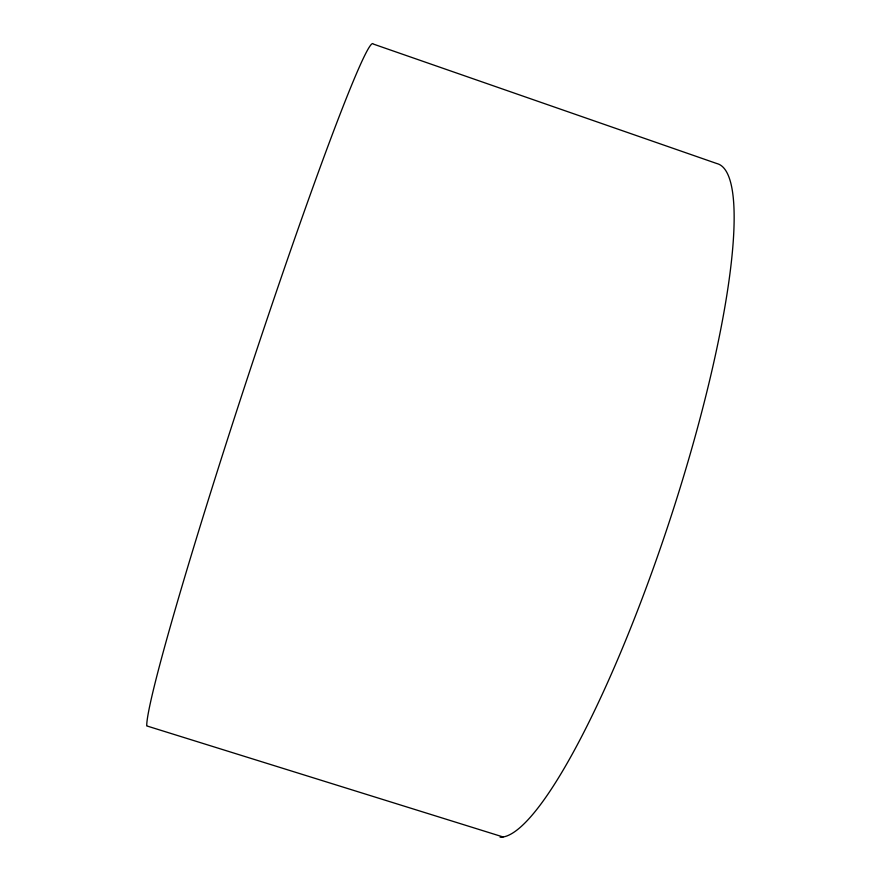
<?xml version="1.0" encoding="UTF-8"?>
<svg xmlns="http://www.w3.org/2000/svg" width="881" height="881" viewBox="0 0 881 881"><rect width="100%" height="100%" fill="white"/><g stroke="black" fill="none" stroke-linecap="round" stroke-linejoin="round"><path stroke-width="1.32" d="M503.051 836.95L146.731 725.911A360.142 14.691 -71.8 0 1 253.012 361.155A360.142 14.691 -71.8 0 1 373.291 44.05L716.837 163.547A354.162 65.833 -71.8 0 1 673.778 507.985A354.162 65.833 -71.8 0 1 500.078 837.214"/></g></svg>
